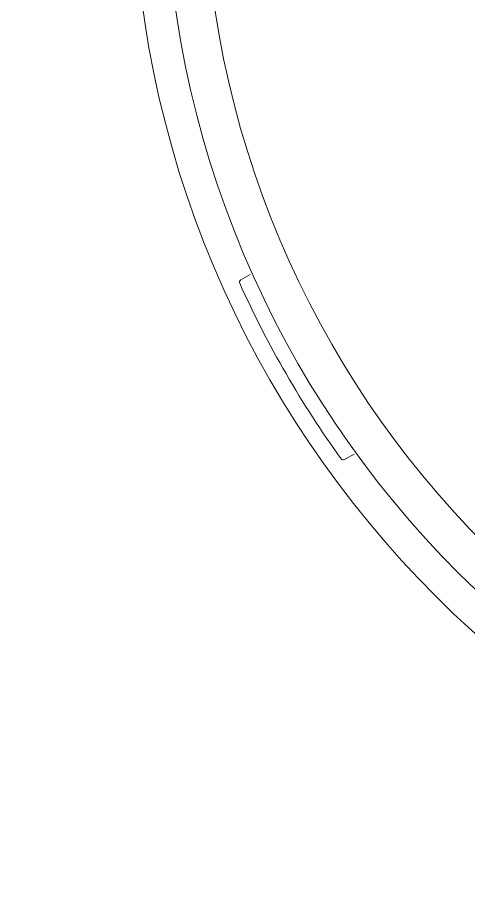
# Model space of a CAD drawing. Header units: inches. Extents: x 0 to 84, y -22 to 124.
# Drawn here: x 34.37 to 35.239, y 4.525 to 6.225 of the extents above; entities that cross this region are included whole.
import ezdxf

# ---------------------------------------------------------------- set-up
doc = ezdxf.new("R2010")
doc.units = ezdxf.units.IN
doc.header["$MEASUREMENT"] = 0
doc.layers.add('1', color=4, linetype='Continuous')

# ---------------------------------------------------------------- blocks, each defined once
blk = doc.blocks.new('FROG')
at = {"layer": '1', "color": 3, "lineweight": 5}
for p, q in [((-1.7868, -0.8007), (-1.7685, -0.7901)), ((-1.5685, -1.1365), (-1.5868, -1.1471))]:
    blk.add_line(p, q, dxfattribs=at)
at = {"layer": '1', "linetype": 'Continuous', "lineweight": 15}
for radius in [1.995, 1.9325, 1.8575]:
    blk.add_circle((0, 0), radius, dxfattribs=at)
at = {"layer": '1', "color": 3, "lineweight": 5}
for centre, radius, start, end in [((-1.7843, -0.805), 0.005, 120, 204.2829), ((0, 0), 1.9625, 204.2829, 215.7171), ((-1.5893, -1.1428), 0.005, 215.7171, 300)]:
    blk.add_arc(centre, radius, start, end, dxfattribs=at)
blk = doc.blocks.new('spa frog')
at = {"layer": '1'}
blk.add_blockref('FROG', (0, 0), dxfattribs=at)
blk = doc.blocks.new('2020 RELAY')
at = {"layer": '1', "color": 3, "linetype": 'Continuous', "lineweight": 25}
blk.add_open_spline([(36.4802, 8.552), (36.3249, 8.552), (36.0144, 8.5287), (35.5595, 8.4247), (35.1986, 8.2825), (34.9258, 8.1375), (34.7304, 8.0139), (34.5761, 7.8992), (34.4732, 7.8131), (34.4229, 7.7686), (34.3947, 7.7428), (34.3771, 7.7265), (34.3141, 7.6678), (34.2021, 7.5635), (33.8695, 7.2536), (33.3653, 6.7839), (32.8611, 6.3142), (32.5285, 6.0043), (32.4165, 5.8999), (32.3534, 5.8412), (32.3359, 5.8249), (32.3076, 5.7992), (32.2573, 5.7548), (32.1542, 5.6688), (31.9998, 5.5542), (31.8043, 5.4308), (31.5313, 5.2862), (31.1702, 5.1444), (30.7153, 5.0406), (30.4048, 5.0174), (30.2495, 5.0174)], degree=3, knots=[0, 0, 0, 0, 0.0625, 0.125, 0.1875, 0.21875, 0.25, 0.28125, 0.296875, 0.304688, 0.308594, 0.3125, 0.314453, 0.34375, 0.375, 0.5, 0.625, 0.65625, 0.685547, 0.6875, 0.691406, 0.695312, 0.703125, 0.71875, 0.75, 0.78125, 0.8125, 0.875, 0.9375, 1, 1, 1, 1], dxfattribs=at)
at = {"layer": '1'}
blk.add_blockref('spa frog', (36.5874, 6.0202), dxfattribs=at)

msp = doc.modelspace()

# ---------------------------------------------------------------- block references
msp.add_blockref('2020 RELAY', (0, 0.5))

doc.saveas('drawing.dxf')
